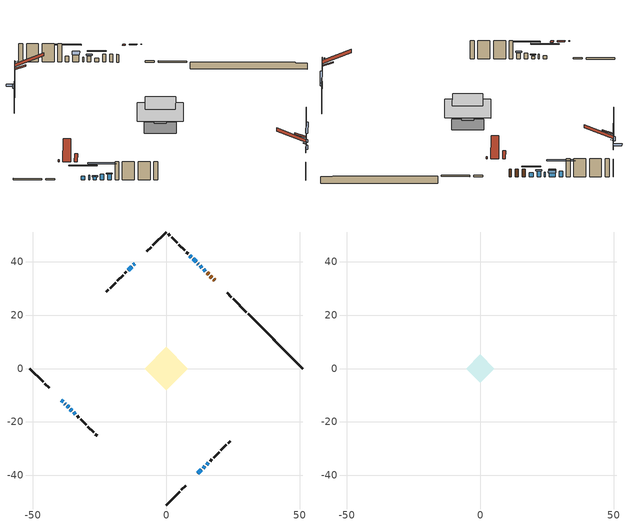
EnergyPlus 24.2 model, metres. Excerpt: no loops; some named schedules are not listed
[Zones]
conditioned space
 floor outside (Floor1 construction): -2.14,0 0,2.14 2.14,0 0,-2.14 z0.68
 floor adiabatic (AdiabaticFloorConstruction): -8.09,0 0,8.09 8.09,0 0,-8.09 z3.12
 floor foundation (Slab1 construction): -5.12,0.49 -0.49,5.12 5.12,-0.49 0.49,-5.12 z-1.15
 wall outside (RimJoist1 construction): 0,-51.2 4.98,-46.22 / -51.2,0 -46.22,-4.98 / 0,51.2 -4.98,46.22 / 30.07,21.13 25.09,26.11 z0.68:0.98
 wall outside (RimJoist4 construction): 5.64,-45.57 7.22,-43.98 / -45.57,-5.64 -43.98,-7.22 / -5.64,45.57 -7.22,43.98 / 24.43,26.77 22.85,28.35 z0.68:0.98
 wall outside (AdiabaticWallConstruction 1): 18.19,33.01 17.81,33.39 / 17.15,34.05 16.58,34.62 / 15.92,35.28 15.35,35.85 z0.68:2.71
 wall outside (AdiabaticWallConstruction): 11.88,-39.32 13.17,-38.03 z0.68:1.49; 14.69,36.51 13.97,37.23 z0.68:1.7; 13.32,37.88 12.67,38.53 / 13.83,-37.37 14.48,-36.72 / -36,-15.2 -35.35,-15.85 / 15.13,-36.07 15.78,-35.42 / 9.46,41.74 8.81,42.39 / -34.7,-16.5 -34.05,-17.15 z0.68:2.21; -39.32,-11.88 -38.67,-12.53 / -11.88,39.32 -12.31,38.89 z0.68:1.6; -38.02,-13.18 -37.85,-13.35 / 12.02,39.18 11.85,39.35 z0.68:1.9; -37.2,-14 -36.66,-14.54 z0.68:1.44; 11.2,40 10.12,41.08 z0.68:2.51; -12.97,38.23 -14.26,36.94 z0.68:2.2
 wall outside (Wall1 construction): 16.44,-34.76 17.07,-34.13 / -33.4,-17.81 -32.76,-18.44 / -14.92,36.28 -15.55,35.65 / 8.16,43.04 7.52,43.68 z0.68:5.56
 wall outside (Wall2 construction): 17.73,-33.47 19.82,-31.38 / -32.1,-19.1 -30.01,-21.19 / -16.21,34.99 -18.3,32.9 / 6.87,44.33 4.77,46.43 z0.68:5.56
 wall outside (Wall3 construction): 20.48,-30.72 22.57,-28.64 / -29.35,-21.85 -27.27,-23.93 / -18.96,32.24 -21.05,30.15 / 4.12,47.08 2.03,49.17 z0.68:5.56
 wall outside (Wall4 construction): 23.22,-27.98 23.94,-27.26 / -26.61,-24.59 -25.89,-25.31 / -21.7,29.5 -22.42,28.78 / 1.37,49.83 0.66,50.54 z0.68:5.56
 wall foundation (FoundationWall1 construction): 30.73,20.47,-1.15 30.73,20.47,0.68 49.15,2.05,0.68 49.15,2.05,0.49 51.2,0,0.49 51.2,0,-1.15
 window (WindowConstruction): 11.88,-39.32 13.17,-38.03 z0.68:1.49
 window (WindowConstruction 8): 14.69,36.51 13.98,37.22 z0.68:1.69
 window (WindowConstruction 9): 13.32,37.88 12.67,38.53 z0.68:2.2
 window (WindowConstruction 10): 13.83,-37.37 14.48,-36.72 z0.68:2.2
 window (WindowConstruction 11): -39.32,-11.88 -38.67,-12.53 z0.68:1.59
 window (WindowConstruction 13): -38.02,-13.18 -37.85,-13.35 z0.68:1.9
 window (WindowConstruction 14): 12.02,39.19 11.85,39.35 z0.68:1.9
 window (WindowConstruction 1): -37.2,-14 -36.66,-14.54 z0.68:1.44
 window (WindowConstruction 12): -11.88,39.32 -12.31,38.89 z0.68:1.59
 window (WindowConstruction 2): 11.2,40 10.12,41.08 z0.68:2.51
 window (WindowConstruction 3): -36,-15.2 -35.36,-15.84 z0.68:2.2
 window (WindowConstruction 4): 15.13,-36.07 15.78,-35.42 z0.68:2.2
 window (WindowConstruction 5): 9.46,41.74 8.82,42.39 z0.68:2.2
 window (WindowConstruction 6): -34.7,-16.5 -34.05,-17.15 z0.68:2.2
 window (WindowConstruction 7): -12.97,38.23 -14.26,36.94 z0.68:2.2
 door (Door): 18.19,33.01 17.81,33.39 z0.68:2.71
 door (Door 1): 17.15,34.05 16.58,34.62 z0.68:2.71
 door (Door 2): 15.92,35.28 15.35,35.85 z0.68:2.71
 ceiling adiabatic (AdiabaticFloorConstruction): 0,-8.09 8.09,0 0,8.09 -8.09,0 z3.12
 roof outside (Roof1 construction): 8,-43.2,5.56 7.53,-42.72,5.78 7.4,-42.85,5.78 7.88,-43.32,5.56; -43.2,-8,5.56 -42.72,-7.53,5.78 -42.85,-7.4,5.78 -43.32,-7.88,5.56; -8,43.2,5.56 -7.53,42.72,5.78 -7.4,42.85,5.78 -7.88,43.32,5.56; 22.06,29.14,5.56 21.59,28.66,5.78 21.72,28.54,5.78 22.19,29.01,5.56
 roof outside (Roof3 construction): 11.22,-39.98,5.56 9.24,-37.99,6.49 8.72,-38.51,6.49 10.7,-40.5,5.56; -39.98,-11.22,5.56 -37.99,-9.24,6.49 -38.51,-8.72,6.49 -40.5,-10.7,5.56; -11.22,39.98,5.56 -9.24,37.99,6.49 -8.72,38.51,6.49 -10.7,40.5,5.56; 18.85,32.36,5.56 16.86,30.37,6.49 17.38,29.85,6.49 19.37,31.83,5.56
attic - vented
 floor to conditioned space (Floor2 construction Reversed): -5.31,0 0,5.31 5.31,0 0,-5.31 z5.56
 roof outside (Roof2 construction): 10.04,-41.16,5.56 4.94,-36.05,8.56 3.56,-37.44,8.56 8.66,-42.54,5.56; -41.16,-10.04,5.56 -36.05,-4.94,8.56 -37.44,-3.56,8.56 -42.54,-8.66,5.56; -10.04,41.16,5.56 -4.94,36.05,8.56 -3.56,37.44,8.56 -8.66,42.54,5.56; 20.03,31.18,5.56 14.92,26.07,8.56 16.3,24.69,8.56 21.41,29.79,5.56
shading: 13.38,-37.82 11.67,-39.53 11.99,-39.86 13.71,-38.14 z1.79; 12.68,38.52 15.99,35.21 16.31,35.54 13.01,38.84 z3.52; 12.46,38.74 13.53,37.67 13.86,38 12.79,39.07 z2.5; 14.69,-36.51 13.62,-37.58 13.94,-37.91 15.01,-36.84 z2.5; -36.52,-14.68 -41.48,-9.72 -41.8,-10.05 -36.84,-15.01 z4.65; -36.45,-14.75 -37.41,-13.79 -37.73,-14.12 -36.77,-15.08 z1.74; -12.52,38.68 -11.67,39.53 -13.18,41.04 -14.03,40.18 z1.89; 10.01,41.19 11.3,39.9 12.81,41.4 11.52,42.69 z2.66; -33.2,-18 -38.16,-13.04 -38.49,-13.37 -33.52,-18.33 z5.26; 17.94,-33.26 12.98,-38.22 13.3,-38.55 18.26,-33.59 z5.26; 6.66,44.54 11.62,39.58 11.95,39.91 6.98,44.87 z5.26; -33.84,-17.36 -34.91,-16.29 -35.24,-16.62 -34.17,-17.69 z2.5; -14.47,36.73 -12.76,38.44 -13.08,38.77 -14.8,37.05 z2.5
[Building]
Building 1: Terrain=Suburbs
[Site:Location]
Halifax Intl AP_NS: Latitude {deg}=44.88; Longitude {deg}=-63.51; Time Zone {hr}=-4; Elevation {m}=145; Keep Site Location Information=Yes
[Site:GroundTemperature:Shallow]
3.15511, 1.33576, 1.19006, 2.05344, 5.51939, 8.9692, 11.96, 13.8546, 14.0156, 12.4746, 9.56009, 6.2161
[Site:WaterMainsTemperature]
Calculation Method=Schedule; Temperature Schedule=mains temperature schedule
[Material] Roughness=Rough; Thermal Absorptance=0.9
Name | Thickness {m} | Conductivity {W/m-K} | Density {kg/m3} | Specific Heat {J/kg-K} | Solar Absorptance | Visible Absorptance
asphalt or fiberglass shingles | 0.00635 | 0.162714 | 1121.4 | 1465.45 | 0.4 | 0.4
ceiling loosefill ins | 0.254 | 0.0480833 | 16.02 | 1046.75 | 0.7 | 0.7
ceiling stud and cavity | 0.1397 | 0.162243 | 65.682 | 1177.47 | 0.7 | 0.7
concrete 4.0 in. | 0.1016 | 1.803125 | 2242.8 | 837.4 | 0.7 | 0.7
concrete 8.0 in. | 0.2032 | 1.803125 | 2242.8 | 837.4 | 0.7 | 0.7
door material | 0.04445 | 0.053851 | 512.64 | 1214.23 | 0.7 | 0.7
door material 1 | 0.04445 | 0.20624 | 512.64 | 1214.23 | 0.7 | 0.7
floor covering | 0.0127 | 9.015625 | 54.468 | 1339.84 | 0.6 | 0.6
floor covering 1 | 0.0127 | 0.0433444 | 54.468 | 1339.84 | 0.6 | 0.6
floor rigid ins; wall rigid ins | 0.512978 | 0.029427 | 32.04 | 1214.23 | 0.7 | 0.7
floor stud and cavity | 0.0889 | 0.259576 | 50.32683 | 1063.81 | 0.7 | 0.7
floor stud and cavity 1 | 0.1397 | 1.75129 | 37.0049 | 1207.88 | 0.7 | 0.7
furniture material conditioned space 1 | 0.1524 | 0.115458 | 640.8 | 1214.23 | 0.6 | 0.6
gypsum board | 0.0127 | 0.160291 | 801 | 837.4 | 0.6 | 0.6
osb sheathing 0.5 in. | 0.0127 | 0.115458 | 512.64 | 1214.23 | 0.7 | 0.7
osb sheathing 0.75 in. | 0.01905 | 0.115458 | 512.64 | 1214.23 | 0.7 | 0.7
osb sheathing 2.0 in. | 0.0508 | 0.115458 | 512.64 | 1214.23 | 0.7 | 0.7
rim joist rigid ins | 0.051816 | 0.029427 | 32.04 | 1214.23 | 0.7 | 0.7
rim joist stud and cavity | 0.0508 | 0.235357 | 125.044 | 1163.47 | 0.6 | 0.6
rim joist stud and cavity 1 | 0.0508 | 0.148268 | 125.044 | 1163.47 | 0.6 | 0.6
roof stud and cavity | 0.2032 | 0.129404 | 78.34581 | 1123.46 | 0.7 | 0.7
roof stud and cavity 1 | 0.2032 | 0.123849 | 78.34581 | 1123.46 | 0.7 | 0.7
wall stud and cavity | 0.1397 | 0.0832512 | 139.0536 | 1170.24 | 0.7 | 0.7
wall stud and cavity 1 | 0.1397 | 0.0770275 | 139.0536 | 1170.24 | 0.7 | 0.7
wall stud and cavity 2 | 0.1397 | 0.0783975 | 139.0536 | 1170.24 | 0.7 | 0.7
wall stud and cavity 3 | 0.0889 | 0.380278 | 52.3479 | 1209.89 | 0.7 | 0.7
wall stud and cavity 4 | 0.0889 | 0.391764 | 83.0341 | 1211.67 | 0.7 | 0.7
wood siding | 0.0254 | 0.102417 | 544.68 | 1172.36 | 0.4 | 0.4
wood siding 1; wood siding 2; wood siding 3 | 0.0254 | 0.102417 | 544.68 | 1172.36 | 0.7 | 0.7
[WindowMaterial:SimpleGlazingSystem]
Name | U-Factor {W/m2-K} | Solar Heat Gain Coefficient
WindowMaterial | 5.69106 | 0.74
WindowMaterial 1 | 5.411134 | 0.69
WindowMaterial 2 | 5.90285 | 0.78
WindowMaterial 3 | 2.78222 | 0.56
WindowMaterial 4 | 5.21638 | 0.64
WindowMaterial 5 | 5.6303 | 0.73
WindowMaterial 6 | 5.55536 | 0.72
WindowMaterial 7 | 3.0383 | 0.46
WindowMaterial 8 | 2.73055 | 0.33
[Construction]
AdiabaticFloorConstruction: floor stud and cavity 1, floor rigid ins, osb sheathing 0.75 in., floor covering 1
AdiabaticWallConstruction: wood siding 2, wall rigid ins, wall stud and cavity 3, gypsum board
AdiabaticWallConstruction 1: wood siding 3, wall rigid ins, wall stud and cavity 3, gypsum board
Door; Door 1: door material
Door 2: door material 1
Floor1 construction: floor stud and cavity, floor covering
Floor2 construction Reversed: gypsum board, ceiling stud and cavity, ceiling loosefill ins
FoundationWall1 construction: concrete 8.0 in.
furniture construction conditioned space 1: furniture material conditioned space 1
PartitionWallConstruction: gypsum board, wall stud and cavity 4, gypsum board
RimJoist1 construction: wood siding 1, osb sheathing 2.0 in., rim joist stud and cavity
RimJoist4 construction: wood siding 1, rim joist rigid ins, osb sheathing 2.0 in., rim joist stud and cavity 1
Roof1 construction: asphalt or fiberglass shingles, osb sheathing 0.75 in., roof stud and cavity, gypsum board
Roof2 construction: asphalt or fiberglass shingles
Roof3 construction: asphalt or fiberglass shingles, osb sheathing 0.75 in., roof stud and cavity 1, gypsum board
Slab1 construction: concrete 4.0 in.
Wall1 construction: wood siding, osb sheathing 0.5 in., wall stud and cavity, gypsum board
Wall2 construction; Wall3 construction: wood siding, osb sheathing 0.5 in., wall stud and cavity 1, gypsum board
Wall4 construction: wood siding, osb sheathing 0.5 in., wall stud and cavity 2, gypsum board
WindowConstruction: WindowMaterial
WindowConstruction 1: WindowMaterial 1
WindowConstruction 10; WindowConstruction 5; WindowConstruction 6; WindowConstruction 7: WindowMaterial 4
WindowConstruction 11: WindowMaterial 6
WindowConstruction 12: WindowMaterial 7
WindowConstruction 13; WindowConstruction 14: WindowMaterial 8
WindowConstruction 2: WindowMaterial 2
WindowConstruction 3; WindowConstruction 4; WindowConstruction 9: WindowMaterial 3
WindowConstruction 8: WindowMaterial 5
[Zone] Multiplier=1; Part of Total Floor Area=Yes
Name | Volume {m3}
attic - vented | 27.1804
conditioned space | 445.2
[Space]
Name | Zone | Volume {m3}
attic - vented 1 | attic - vented | 27.1804
conditioned space 1 | conditioned space | 445.2
[ZoneInfiltration:EffectiveLeakageArea]
infil attic - vented 1: Zone or Space=attic - vented 1; Schedule=Always On Discrete; Effective Air Leakage Area {cm2}=2021.73; Stack Coefficient=0.000209134; Wind Coefficient=9.77086e-06
[ZoneMixing]
whole house fan mix: Zone or Space=attic - vented; Schedule=Always On Continuous; Design Flow Rate Calculation Method=Flow/Zone; Design Flow Rate {m3/s}=0; Source Zone or Space=conditioned space
[SurfaceProperty:ExposedFoundationPerimeter]
Slab1: Exposed Perimeter Calculation Method=TotalExposedPerimeter; Total Exposed Perimeter {m}=28.956
[InternalMass] Zone or ZoneList=conditioned space; Space or SpaceList=conditioned space 1
Name | Construction | Surface Area {m2}
furniture mass conditioned space 1 | furniture construction conditioned space 1 | 76.7602
partition wall mass | PartitionWallConstruction | 191.901
[Lights]
interior lighting: Zone or ZoneList or Space or SpaceList=conditioned space 1; Schedule=interior lighting schedule; Design Level Calculation Method=LightingLevel; Lighting Level {W}=343.2; Return Air Fraction=0; Fraction Radiant=0.6; Fraction Visible=0.2; Fraction Replaceable=1
[People]
occupants: Zone or ZoneList or Space or SpaceList=conditioned space 1; Number of People Schedule=occupants schedule; Number of People Calculation Method=People; Number of People=3; Fraction Radiant=0.314171; Sensible Heat Fraction=0.56303; Activity Level Schedule=occupants activity schedule; Carbon Dioxide Generation Rate {m3/s-W}=0; Enable ASHRAE 55 Comfort Warnings=No; Mean Radiant Temperature Calculation Type=EnclosureAveraged
[ElectricEquipment] Zone or ZoneList or Space or SpaceList=conditioned space 1; Design Level Calculation Method=EquipmentLevel
Name | Schedule | Design Level {W} | Fraction Latent | Fraction Radiant | Fraction Lost
clothes dryer | clothes dryer schedule | 140.772 | 0.015 | 0.081 | 0.85
clothes washer | clothes washer schedule | 32.1985 | 0.03 | 0.162 | 0.7
cooking range | cooking range schedule | 215.147 | 0.08 | 0.432 | 0.2
dishwasher | dishwasher schedule | 66.8632 | 0.3 | 0.18 | 0.4
fridge | fridge schedule | 72.9452 | 0 | 0.6 | 0
mech vent house fan | mech vent house fan schedule | 0 | 0 | 0 | 1
mech vent house fan cfis | mech vent house fan cfis schedule | 0 | 0 | 0 | 0
misc plug loads | misc plug loads schedule | 494.7 | 0.045 | 0.513 | 0.1
whole house fan | Always On Discrete | 0 | 0 | 0 | 1
[OtherEquipment] Zone or ZoneList or Space or SpaceList=conditioned space 1; Design Level Calculation Method=EquipmentLevel
Name | Fuel Type | Schedule | Design Level {W} | Fraction Latent | Fraction Radiant | Fraction Lost
clothes dryer 1 | Electricity | clothes dryer schedule | 0 | 0.015 | 0.081 | 0.85
cooking range 1 | Electricity | cooking range schedule | 0 | 0.08 | 0.432 | 0.2
general water use latent | None | general water use schedule | 62.594 | 1 | 0 | 0
general water use sensible | None | general water use schedule | -61.6891 | 0 | 0.6 | 0
mech vent house fan latent load | None | Always On Discrete | 0 | 1 | 0 | 0
mech vent house fan sensible load | None | Always On Discrete | 0 | 0 | 0 | 0
water heater energy adjustment1 | Electricity | Always On Discrete | 0.01 | 0 | 0 | 1
[ZoneInfiltration:DesignFlowRate] Zone or ZoneList or Space or SpaceList=conditioned space 1; Schedule=Always On Discrete; Design Flow Rate Calculation Method=Flow/Zone; Design Flow Rate {m3/s}=0
infil flow; natural vent flow; whole house fan flow
[Foundation:Kiva]
Foundation Kiva 1: Initial Indoor Air Temperature {C}=18; Wall Height Above Grade {m}=0.679978; Wall Depth Below Slab {m}=0.2032
[Foundation:Kiva:Settings]
Soil Conductivity {W/m-K}=0.849921; Soil Density {kg/m3}=1842.3; Soil Specific Heat {J/kg-K}=418.7; Ground Solar Absorptivity=0.9; Ground Thermal Absorptivity=0.9; Ground Surface Roughness {m}=0.03; Far-Field Width {m}=40; Deep-Ground Boundary Condition=ZeroFlux; Deep-Ground Depth {m}=40; Minimum Cell Dimension {m}=0.2; Maximum Cell Growth Coefficient=3; Simulation Timestep=Timestep
[Exterior:Lights]
exterior lighting: Schedule=exterior lighting schedule; Design Level {W}=75.6
[Schedule:Constant]
Name | Hourly Value
Always On Continuous; mech vent house fan schedule; mech vent house fan cfis schedule; Always On Discrete | 1
occupants activity schedule | 117.228
fridge schedule | 0
[Schedule:Week:Daily]
interior lighting schedule Week Rule - Jan1-Jan27: interior lighting schedule day, interior lighting schedule day, interior lighting schedule day, interior lighting schedule day, interior lighting schedule day, interior lighting schedule day, interior lighting schedule day, interior lighting schedule default day, interior lighting schedule default day, interior lighting schedule default day, interior lighting schedule default day, interior lighting schedule default day
interior lighting schedule Week Rule - Jan28-Feb3: interior lighting schedule day, interior lighting schedule day, interior lighting schedule day, interior lighting schedule day, interior lighting schedule day 1, interior lighting schedule day 1, interior lighting schedule day 1, interior lighting schedule default day, interior lighting schedule default day, interior lighting schedule default day, interior lighting schedule default day, interior lighting schedule default day
interior lighting schedule Week Rule - Feb4-Feb24: interior lighting schedule day 1, interior lighting schedule day 1, interior lighting schedule day 1, interior lighting schedule day 1, interior lighting schedule day 1, interior lighting schedule day 1, interior lighting schedule day 1, interior lighting schedule default day, interior lighting schedule default day, interior lighting schedule default day, interior lighting schedule default day, interior lighting schedule default day
interior lighting schedule Week Rule - Feb25-Mar3: interior lighting schedule day 1, interior lighting schedule day 1, interior lighting schedule day 1, interior lighting schedule day 1, interior lighting schedule day 2, interior lighting schedule day 2, interior lighting schedule day 2, interior lighting schedule default day, interior lighting schedule default day, interior lighting schedule default day, interior lighting schedule default day, interior lighting schedule default day
interior lighting schedule Week Rule - Mar4-Mar31: interior lighting schedule day 2, interior lighting schedule day 2, interior lighting schedule day 2, interior lighting schedule day 2, interior lighting schedule day 2, interior lighting schedule day 2, interior lighting schedule day 2, interior lighting schedule default day, interior lighting schedule default day, interior lighting schedule default day, interior lighting schedule default day, interior lighting schedule default day
interior lighting schedule Week Rule - Apr1-Apr28: interior lighting schedule day 3, interior lighting schedule day 3, interior lighting schedule day 3, interior lighting schedule day 3, interior lighting schedule day 3, interior lighting schedule day 3, interior lighting schedule day 3, interior lighting schedule default day, interior lighting schedule default day, interior lighting schedule default day, interior lighting schedule default day, interior lighting schedule default day
interior lighting schedule Week Rule - Apr29-May5: interior lighting schedule day 3, interior lighting schedule day 3, interior lighting schedule day 4, interior lighting schedule day 4, interior lighting schedule day 4, interior lighting schedule day 4, interior lighting schedule day 4, interior lighting schedule default day, interior lighting schedule default day, interior lighting schedule default day, interior lighting schedule default day, interior lighting schedule default day
interior lighting schedule Week Rule - May6-May26: interior lighting schedule day 4, interior lighting schedule day 4, interior lighting schedule day 4, interior lighting schedule day 4, interior lighting schedule day 4, interior lighting schedule day 4, interior lighting schedule day 4, interior lighting schedule default day, interior lighting schedule default day, interior lighting schedule default day, interior lighting schedule default day, interior lighting schedule default day
interior lighting schedule Week Rule - May27-Jun2: interior lighting schedule day 4, interior lighting schedule day 4, interior lighting schedule day 4, interior lighting schedule day 4, interior lighting schedule day 4, interior lighting schedule day 5, interior lighting schedule day 5, interior lighting schedule default day, interior lighting schedule default day, interior lighting schedule default day, interior lighting schedule default day, interior lighting schedule default day
interior lighting schedule Week Rule - Jun3-Jun30: interior lighting schedule day 5, interior lighting schedule day 5, interior lighting schedule day 5, interior lighting schedule day 5, interior lighting schedule day 5, interior lighting schedule day 5, interior lighting schedule day 5, interior lighting schedule default day, interior lighting schedule default day, interior lighting schedule default day, interior lighting schedule default day, interior lighting schedule default day
interior lighting schedule Week Rule - Jul1-Jul28: interior lighting schedule day 6, interior lighting schedule day 6, interior lighting schedule day 6, interior lighting schedule day 6, interior lighting schedule day 6, interior lighting schedule day 6, interior lighting schedule day 6, interior lighting schedule default day, interior lighting schedule default day, interior lighting schedule default day, interior lighting schedule default day, interior lighting schedule default day
interior lighting schedule Week Rule - Jul29-Aug4: interior lighting schedule day 6, interior lighting schedule day 6, interior lighting schedule day 6, interior lighting schedule day 7, interior lighting schedule day 7, interior lighting schedule day 7, interior lighting schedule day 7, interior lighting schedule default day, interior lighting schedule default day, interior lighting schedule default day, interior lighting schedule default day, interior lighting schedule default day
interior lighting schedule Week Rule - Aug5-Aug25: interior lighting schedule day 7, interior lighting schedule day 7, interior lighting schedule day 7, interior lighting schedule day 7, interior lighting schedule day 7, interior lighting schedule day 7, interior lighting schedule day 7, interior lighting schedule default day, interior lighting schedule default day, interior lighting schedule default day, interior lighting schedule default day, interior lighting schedule default day
interior lighting schedule Week Rule - Aug26-Sep1: interior lighting schedule day 7, interior lighting schedule day 7, interior lighting schedule day 7, interior lighting schedule day 7, interior lighting schedule day 7, interior lighting schedule day 7, interior lighting schedule day 8, interior lighting schedule default day, interior lighting schedule default day, interior lighting schedule default day, interior lighting schedule default day, interior lighting schedule default day
interior lighting schedule Week Rule - Sep2-Sep29: interior lighting schedule day 8, interior lighting schedule day 8, interior lighting schedule day 8, interior lighting schedule day 8, interior lighting schedule day 8, interior lighting schedule day 8, interior lighting schedule day 8, interior lighting schedule default day, interior lighting schedule default day, interior lighting schedule default day, interior lighting schedule default day, interior lighting schedule default day
interior lighting schedule Week Rule - Sep30-Oct6: interior lighting schedule day 8, interior lighting schedule day 9, interior lighting schedule day 9, interior lighting schedule day 9, interior lighting schedule day 9, interior lighting schedule day 9, interior lighting schedule day 9, interior lighting schedule default day, interior lighting schedule default day, interior lighting schedule default day, interior lighting schedule default day, interior lighting schedule default day
interior lighting schedule Week Rule - Oct7-Oct27: interior lighting schedule day 9, interior lighting schedule day 9, interior lighting schedule day 9, interior lighting schedule day 9, interior lighting schedule day 9, interior lighting schedule day 9, interior lighting schedule day 9, interior lighting schedule default day, interior lighting schedule default day, interior lighting schedule default day, interior lighting schedule default day, interior lighting schedule default day
interior lighting schedule Week Rule - Oct28-Nov3: interior lighting schedule day 9, interior lighting schedule day 9, interior lighting schedule day 9, interior lighting schedule day 9, interior lighting schedule day 10, interior lighting schedule day 10, interior lighting schedule day 10, interior lighting schedule default day, interior lighting schedule default day, interior lighting schedule default day, interior lighting schedule default day, interior lighting schedule default day
interior lighting schedule Week Rule - Nov4-Nov24: interior lighting schedule day 10, interior lighting schedule day 10, interior lighting schedule day 10, interior lighting schedule day 10, interior lighting schedule day 10, interior lighting schedule day 10, interior lighting schedule day 10, interior lighting schedule default day, interior lighting schedule default day, interior lighting schedule default day, interior lighting schedule default day, interior lighting schedule default day
interior lighting schedule Week Rule - Nov25-Dec1: interior lighting schedule day 10, interior lighting schedule day 10, interior lighting schedule day 10, interior lighting schedule day 10, interior lighting schedule day 10, interior lighting schedule day 10, interior lighting schedule day 11, interior lighting schedule default day, interior lighting schedule default day, interior lighting schedule default day, interior lighting schedule default day, interior lighting schedule default day
interior lighting schedule Week Rule - Dec2-Dec31: interior lighting schedule day 11, interior lighting schedule day 11, interior lighting schedule day 11, interior lighting schedule day 11, interior lighting schedule day 11, interior lighting schedule day 11, interior lighting schedule day 11, interior lighting schedule default day, interior lighting schedule default day, interior lighting schedule default day, interior lighting schedule default day, interior lighting schedule default day
occupants schedule Week Rule - Jan1-Dec31: occupants schedule day, occupants schedule day, occupants schedule day, occupants schedule day, occupants schedule day, occupants schedule day, occupants schedule day, occupants schedule default day, occupants schedule default day, occupants schedule default day, occupants schedule default day, occupants schedule default day
clothes dryer schedule Week Rule - Jan1-Dec31: clothes dryer schedule day, clothes dryer schedule day, clothes dryer schedule day, clothes dryer schedule day, clothes dryer schedule day, clothes dryer schedule day, clothes dryer schedule day, clothes dryer schedule default day, clothes dryer schedule default day, clothes dryer schedule default day, clothes dryer schedule default day, clothes dryer schedule default day
clothes washer schedule Week Rule - Jan1-Dec31: clothes washer schedule day, clothes washer schedule day, clothes washer schedule day, clothes washer schedule day, clothes washer schedule day, clothes washer schedule day, clothes washer schedule day, clothes washer schedule default day, clothes washer schedule default day, clothes washer schedule default day, clothes washer schedule default day, clothes washer schedule default day
cooking range schedule Week Rule - Jan1-Dec31: cooking range schedule day, cooking range schedule day, cooking range schedule day, cooking range schedule day, cooking range schedule day, cooking range schedule day, cooking range schedule day, cooking range schedule default day, cooking range schedule default day, cooking range schedule default day, cooking range schedule default day, cooking range schedule default day
dishwasher schedule Week Rule - Jan1-Dec31: dishwasher schedule day, dishwasher schedule day, dishwasher schedule day, dishwasher schedule day, dishwasher schedule day, dishwasher schedule day, dishwasher schedule day, dishwasher schedule default day, dishwasher schedule default day, dishwasher schedule default day, dishwasher schedule default day, dishwasher schedule default day
misc plug loads schedule Week Rule - Jan1-Dec31: misc plug loads schedule day, misc plug loads schedule day, misc plug loads schedule day, misc plug loads schedule day, misc plug loads schedule day, misc plug loads schedule day, misc plug loads schedule day, misc plug loads schedule default day, misc plug loads schedule default day, misc plug loads schedule default day, misc plug loads schedule default day, misc plug loads schedule default day
general water use schedule Week Rule - Jan1-Dec31: general water use schedule day, general water use schedule day, general water use schedule day, general water use schedule day, general water use schedule day, general water use schedule day, general water use schedule day, general water use schedule default day, general water use schedule default day, general water use schedule default day, general water use schedule default day, general water use schedule default day
exterior lighting schedule Week Rule - Jan1-Jan27: exterior lighting schedule day, exterior lighting schedule day, exterior lighting schedule day, exterior lighting schedule day, exterior lighting schedule day, exterior lighting schedule day, exterior lighting schedule day, exterior lighting schedule default day, exterior lighting schedule default day, exterior lighting schedule default day, exterior lighting schedule default day, exterior lighting schedule default day
exterior lighting schedule Week Rule - Jan28-Feb3: exterior lighting schedule day, exterior lighting schedule day, exterior lighting schedule day, exterior lighting schedule day, exterior lighting schedule day 1, exterior lighting schedule day 1, exterior lighting schedule day 1, exterior lighting schedule default day, exterior lighting schedule default day, exterior lighting schedule default day, exterior lighting schedule default day, exterior lighting schedule default day
exterior lighting schedule Week Rule - Feb4-Feb24: exterior lighting schedule day 1, exterior lighting schedule day 1, exterior lighting schedule day 1, exterior lighting schedule day 1, exterior lighting schedule day 1, exterior lighting schedule day 1, exterior lighting schedule day 1, exterior lighting schedule default day, exterior lighting schedule default day, exterior lighting schedule default day, exterior lighting schedule default day, exterior lighting schedule default day
exterior lighting schedule Week Rule - Feb25-Mar3: exterior lighting schedule day 1, exterior lighting schedule day 1, exterior lighting schedule day 1, exterior lighting schedule day 1, exterior lighting schedule day 2, exterior lighting schedule day 2, exterior lighting schedule day 2, exterior lighting schedule default day, exterior lighting schedule default day, exterior lighting schedule default day, exterior lighting schedule default day, exterior lighting schedule default day
exterior lighting schedule Week Rule - Mar4-Mar31: exterior lighting schedule day 2, exterior lighting schedule day 2, exterior lighting schedule day 2, exterior lighting schedule day 2, exterior lighting schedule day 2, exterior lighting schedule day 2, exterior lighting schedule day 2, exterior lighting schedule default day, exterior lighting schedule default day, exterior lighting schedule default day, exterior lighting schedule default day, exterior lighting schedule default day
exterior lighting schedule Week Rule - Apr1-Apr28: exterior lighting schedule day 3, exterior lighting schedule day 3, exterior lighting schedule day 3, exterior lighting schedule day 3, exterior lighting schedule day 3, exterior lighting schedule day 3, exterior lighting schedule day 3, exterior lighting schedule default day, exterior lighting schedule default day, exterior lighting schedule default day, exterior lighting schedule default day, exterior lighting schedule default day
exterior lighting schedule Week Rule - Apr29-May5: exterior lighting schedule day 3, exterior lighting schedule day 3, exterior lighting schedule day 4, exterior lighting schedule day 4, exterior lighting schedule day 4, exterior lighting schedule day 4, exterior lighting schedule day 4, exterior lighting schedule default day, exterior lighting schedule default day, exterior lighting schedule default day, exterior lighting schedule default day, exterior lighting schedule default day
exterior lighting schedule Week Rule - May6-May26: exterior lighting schedule day 4, exterior lighting schedule day 4, exterior lighting schedule day 4, exterior lighting schedule day 4, exterior lighting schedule day 4, exterior lighting schedule day 4, exterior lighting schedule day 4, exterior lighting schedule default day, exterior lighting schedule default day, exterior lighting schedule default day, exterior lighting schedule default day, exterior lighting schedule default day
exterior lighting schedule Week Rule - May27-Jun2: exterior lighting schedule day 4, exterior lighting schedule day 4, exterior lighting schedule day 4, exterior lighting schedule day 4, exterior lighting schedule day 4, exterior lighting schedule day 5, exterior lighting schedule day 5, exterior lighting schedule default day, exterior lighting schedule default day, exterior lighting schedule default day, exterior lighting schedule default day, exterior lighting schedule default day
exterior lighting schedule Week Rule - Jun3-Jun30: exterior lighting schedule day 5, exterior lighting schedule day 5, exterior lighting schedule day 5, exterior lighting schedule day 5, exterior lighting schedule day 5, exterior lighting schedule day 5, exterior lighting schedule day 5, exterior lighting schedule default day, exterior lighting schedule default day, exterior lighting schedule default day, exterior lighting schedule default day, exterior lighting schedule default day
exterior lighting schedule Week Rule - Jul1-Jul28: exterior lighting schedule day 6, exterior lighting schedule day 6, exterior lighting schedule day 6, exterior lighting schedule day 6, exterior lighting schedule day 6, exterior lighting schedule day 6, exterior lighting schedule day 6, exterior lighting schedule default day, exterior lighting schedule default day, exterior lighting schedule default day, exterior lighting schedule default day, exterior lighting schedule default day
exterior lighting schedule Week Rule - Jul29-Aug4: exterior lighting schedule day 6, exterior lighting schedule day 6, exterior lighting schedule day 6, exterior lighting schedule day 7, exterior lighting schedule day 7, exterior lighting schedule day 7, exterior lighting schedule day 7, exterior lighting schedule default day, exterior lighting schedule default day, exterior lighting schedule default day, exterior lighting schedule default day, exterior lighting schedule default day
exterior lighting schedule Week Rule - Aug5-Aug25: exterior lighting schedule day 7, exterior lighting schedule day 7, exterior lighting schedule day 7, exterior lighting schedule day 7, exterior lighting schedule day 7, exterior lighting schedule day 7, exterior lighting schedule day 7, exterior lighting schedule default day, exterior lighting schedule default day, exterior lighting schedule default day, exterior lighting schedule default day, exterior lighting schedule default day
exterior lighting schedule Week Rule - Aug26-Sep1: exterior lighting schedule day 7, exterior lighting schedule day 7, exterior lighting schedule day 7, exterior lighting schedule day 7, exterior lighting schedule day 7, exterior lighting schedule day 7, exterior lighting schedule day 8, exterior lighting schedule default day, exterior lighting schedule default day, exterior lighting schedule default day, exterior lighting schedule default day, exterior lighting schedule default day
exterior lighting schedule Week Rule - Sep2-Sep29: exterior lighting schedule day 8, exterior lighting schedule day 8, exterior lighting schedule day 8, exterior lighting schedule day 8, exterior lighting schedule day 8, exterior lighting schedule day 8, exterior lighting schedule day 8, exterior lighting schedule default day, exterior lighting schedule default day, exterior lighting schedule default day, exterior lighting schedule default day, exterior lighting schedule default day
exterior lighting schedule Week Rule - Sep30-Oct6: exterior lighting schedule day 8, exterior lighting schedule day 9, exterior lighting schedule day 9, exterior lighting schedule day 9, exterior lighting schedule day 9, exterior lighting schedule day 9, exterior lighting schedule day 9, exterior lighting schedule default day, exterior lighting schedule default day, exterior lighting schedule default day, exterior lighting schedule default day, exterior lighting schedule default day
[Schedule:Year]
interior lighting schedule: interior lighting schedule Week Rule - Jan1-Jan27, 1, 1, 1, 27, interior lighting schedule Week Rule - Jan28-Feb3, 1, 28, 2, 3, interior lighting schedule Week Rule - Feb4-Feb24, 2, 4, 2, 24, interior lighting schedule Week Rule - Feb25-Mar3, 2, 25, 3, 3, interior lighting schedule Week Rule - Mar4-Mar31, 3, 4, 3, 31, interior lighting schedule Week Rule - Apr1-Apr28, 4, 1, 4, 28, interior lighting schedule Week Rule - Apr29-May5, 4, 29, 5, 5, interior lighting schedule Week Rule - May6-May26, 5, 6, 5, 26, interior lighting schedule Week Rule - May27-Jun2, 5, 27, 6, 2, interior lighting schedule Week Rule - Jun3-Jun30, 6, 3, 6, 30, interior lighting schedule Week Rule - Jul1-Jul28, 7, 1, 7, 28, interior lighting schedule Week Rule - Jul29-Aug4, 7, 29, 8, 4, interior lighting schedule Week Rule - Aug5-Aug25, 8, 5, 8, 25, interior lighting schedule Week Rule - Aug26-Sep1, 8, 26, 9, 1, interior lighting schedule Week Rule - Sep2-Sep29, 9, 2, 9, 29, interior lighting schedule Week Rule - Sep30-Oct6, 9, 30, 10, 6, interior lighting schedule Week Rule - Oct7-Oct27, 10, 7, 10, 27, interior lighting schedule Week Rule - Oct28-Nov3, 10, 28, 11, 3, interior lighting schedule Week Rule - Nov4-Nov24, 11, 4, 11, 24, interior lighting schedule Week Rule - Nov25-Dec1, 11, 25, 12, 1, interior lighting schedule Week Rule - Dec2-Dec31, 12, 2, 12, 31
occupants schedule: occupants schedule Week Rule - Jan1-Dec31, 1, 1, 12, 31
clothes dryer schedule: clothes dryer schedule Week Rule - Jan1-Dec31, 1, 1, 12, 31
clothes washer schedule: clothes washer schedule Week Rule - Jan1-Dec31, 1, 1, 12, 31
cooking range schedule: cooking range schedule Week Rule - Jan1-Dec31, 1, 1, 12, 31
dishwasher schedule: dishwasher schedule Week Rule - Jan1-Dec31, 1, 1, 12, 31
misc plug loads schedule: misc plug loads schedule Week Rule - Jan1-Dec31, 1, 1, 12, 31
general water use schedule: general water use schedule Week Rule - Jan1-Dec31, 1, 1, 12, 31
exterior lighting schedule: exterior lighting schedule Week Rule - Jan1-Jan27, 1, 1, 1, 27, exterior lighting schedule Week Rule - Jan28-Feb3, 1, 28, 2, 3, exterior lighting schedule Week Rule - Feb4-Feb24, 2, 4, 2, 24, exterior lighting schedule Week Rule - Feb25-Mar3, 2, 25, 3, 3, exterior lighting schedule Week Rule - Mar4-Mar31, 3, 4, 3, 31, exterior lighting schedule Week Rule - Apr1-Apr28, 4, 1, 4, 28, exterior lighting schedule Week Rule - Apr29-May5, 4, 29, 5, 5, exterior lighting schedule Week Rule - May6-May26, 5, 6, 5, 26, exterior lighting schedule Week Rule - May27-Jun2, 5, 27, 6, 2, exterior lighting schedule Week Rule - Jun3-Jun30, 6, 3, 6, 30, exterior lighting schedule Week Rule - Jul1-Jul28, 7, 1, 7, 28, exterior lighting schedule Week Rule - Jul29-Aug4, 7, 29, 8, 4, exterior lighting schedule Week Rule - Aug5-Aug25, 8, 5, 8, 25, exterior lighting schedule Week Rule - Aug26-Sep1, 8, 26, 9, 1, exterior lighting schedule Week Rule - Sep2-Sep29, 9, 2, 9, 29, exterior lighting schedule Week Rule - Sep30-Oct6, 9, 30, 10, 6, exterior lighting schedule Week Rule - Oct7-Oct27, 10, 7, 10, 27, exterior lighting schedule Week Rule - Oct28-Nov3, 10, 28, 11, 3, exterior lighting schedule Week Rule - Nov4-Nov24, 11, 4, 11, 24, exterior lighting schedule Week Rule - Nov25-Dec1, 11, 25, 12, 1, exterior lighting schedule Week Rule - Dec2-Dec31, 12, 2, 12, 31
[Schedule:Compact]
mains temperature schedule: Through: 01/01, For: AllDays, Until: 24:00, 7.41, Through: 01/02, For: AllDays, Until: 24:00, 7.34833, Through: 01/03, For: AllDays, Until: 24:00, 7.28778, Through: 01/04, For: AllDays, Until: 24:00, 7.22889, Through: 01/05, For: AllDays, Until: 24:00, 7.17056, Through: 01/06, For: AllDays, Until: 24:00, 7.11333, Through: 01/07, For: AllDays, Until: 24:00, 7.05722, Through: 01/08, For: AllDays, Until: 24:00, 7.00167, Through: 01/09, For: AllDays, Until: 24:00, 6.94778, Through: 01/10, For: AllDays, Until: 24:00, 6.895, Through: 01/11, For: AllDays, Until: 24:00, 6.84333, Through: 01/12, For: AllDays, Until: 24:00, 6.79278, Through: 01/13, For: AllDays, Until: 24:00, 6.74389, Through: 01/14, For: AllDays, Until: 24:00, 6.69556, Through: 01/15, For: AllDays, Until: 24:00, 6.64889, Through: 01/16, For: AllDays, Until: 24:00, 6.60278, Through: 01/17, For: AllDays, Until: 24:00, 6.55833, Through: 01/18, For: AllDays, Until: 24:00, 6.515, Through: 01/19, For: AllDays, Until: 24:00, 6.47333, Through: 01/20, For: AllDays, Until: 24:00, 6.43278, Through: 01/21, For: AllDays, Until: 24:00, 6.39333, Through: 01/22, For: AllDays, Until: 24:00, 6.355, Through: 01/23, For: AllDays, Until: 24:00, 6.31833, Through: 01/24, For: AllDays, Until: 24:00, 6.28278, Through: 01/25, For: AllDays, Until: 24:00, 6.24889, Through: 01/26, For: AllDays, Until: 24:00, 6.21611, Through: 01/27, For: AllDays, Until: 24:00, 6.18444, Through: 01/28, For: AllDays, Until: 24:00, 6.15444, Through: 01/29, For: AllDays, Until: 24:00, 6.12556, Through: 01/30, For: AllDays, Until: 24:00, 6.09833, Through: 01/31, For: AllDays, Until: 24:00, 6.07222, Through: 02/01, For: AllDays, Until: 24:00, 6.04778, Through: 02/02, For: AllDays, Until: 24:00, 6.02444, Through: 02/03, For: AllDays, Until: 24:00, 6.00278, Through: 02/04, For: AllDays, Until: 24:00, 5.98222, Through: 02/05, For: AllDays, Until: 24:00, 5.96333, Through: 02/06, For: AllDays, Until: 24:00, 5.94556, Through: 02/07, For: AllDays, Until: 24:00, 5.92944, Through: 02/08, For: AllDays, Until: 24:00, 5.915, Through: 02/09, For: AllDays, Until: 24:00, 5.90167, Through: 02/10, For: AllDays, Until: 24:00, 5.89, Through: 02/11, For: AllDays, Until: 24:00, 5.87944, Through: 02/12, For: AllDays, Until: 24:00, 5.87056, Through: 02/13, For: AllDays, Until: 24:00, 5.86333, Through: 02/14, For: AllDays, Until: 24:00, 5.85722, Through: 02/15, For: AllDays, Until: 24:00, 5.85278, Through: 02/16, For: AllDays, Until: 24:00, 5.84944, Through: 02/17, For: AllDays, Until: 24:00, 5.84833, Through: 02/18, For: AllDays, Until: 24:00, 5.84778, Through: 02/19, For: AllDays, Until: 24:00, 5.84944, Through: 02/20, For: AllDays, Until: 24:00, 5.85167, Through: 02/21, For: AllDays, Until: 24:00, 5.85611, Through: 02/22, For: AllDays, Until: 24:00, 5.86167, Through: 02/23, For: AllDays, Until: 24:00, 5.86889, Through: 02/24, For: AllDays, Until: 24:00, 5.87722, Through: 02/25, For: AllDays, Until: 24:00, 5.88722, Through: 02/26, For: AllDays, Until: 24:00, 5.89889, Through: 02/27, For: AllDays, Until: 24:00, 5.91167, Through: 02/28, For: AllDays, Until: 24:00, 5.92611, Through: 03/01, For: AllDays, Until: 24:00, 5.94222, Through: 03/02, For: AllDays, Until: 24:00, 5.95944, Through: 03/03, For: AllDays, Until: 24:00, 5.97778, Through: 03/04, For: AllDays, Until: 24:00, 5.99778, Through: 03/05, For: AllDays, Until: 24:00, 6.01944, Through: 03/06, For: AllDays, Until: 24:00, 6.04222, Through: 03/07, For: AllDays, Until: 24:00, 6.06667, Through: 03/08, For: AllDays, Until: 24:00, 6.09222, Through: 03/09, For: AllDays, Until: 24:00, 6.11944, Through: 03/10, For: AllDays, Until: 24:00, 6.14778, Through: 03/11, For: AllDays, Until: 24:00, 6.17722, Through: 03/12, For: AllDays, Until: 24:00, 6.20833, Through: 03/13, For: AllDays, Until: 24:00, 6.24111, Through: 03/14, For: AllDays, Until: 24:00, 6.275, Through: 03/15, For: AllDays, Until: 24:00, 6.31, Through: 03/16, For: AllDays, Until: 24:00, 6.34667, Through: 03/17, For: AllDays, Until: 24:00, 6.38444, Through: 03/18, For: AllDays, Until: 24:00, 6.42333, Through: 03/19, For: AllDays, Until: 24:00, 6.46389, Through: 03/20, For: AllDays, Until: 24:00, 6.50556, Through: 03/21, For: AllDays, Until: 24:00, 6.54833, Through: 03/22, For: AllDays, Until: 24:00, 6.59278, Through: 03/23, For: AllDays, Until: 24:00, 6.63833, Through: 03/24, For: AllDays, Until: 24:00, 6.685, Through: 03/25, For: AllDays, Until: 24:00, 6.73278, Through: 03/26, For: AllDays, Until: 24:00, 6.78167, Through: 03/27, For: AllDays, Until: 24:00, 6.83167, Through: 03/28, For: AllDays, Until: 24:00, 6.88333, Through: 03/29, For: AllDays, Until: 24:00, 6.93611, Through: 03/30, For: AllDays, Until: 24:00, 6.98944, Through: 03/31, For: AllDays, Until: 24:00, 7.04444, Through: 04/01, For: AllDays, Until: 24:00, 7.1, Through: 04/02, For: AllDays, Until: 24:00, 7.15722, Through: 04/03, For: AllDays, Until: 24:00, 7.21556, Through: 04/04, For: AllDays, Until: 24:00, 7.27444, Through: 04/05, For: AllDays, Until: 24:00, 7.33444, Through: 04/06, For: AllDays, Until: 24:00, 7.39556, Through: 04/07, For: AllDays, Until: 24:00, 7.45778, Through: 04/08, For: AllDays, Until: 24:00, 7.52111, Through: 04/09, For: AllDays, Until: 24:00, 7.585, Through: 04/10, For: AllDays, Until: 24:00, 7.65, Through: 04/11, For: AllDays, Until: 24:00, 7.71611, Through: 04/12, For: AllDays, Until: 24:00, 7.78333, Through: 04/13, For: AllDays, Until: 24:00, 7.85111, Through: 04/14, For: AllDays, Until: 24:00, 7.91944, Through: 04/15, For: AllDays, Until: 24:00, 7.98889, Through: 04/16, For: AllDays, Until: 24:00, 8.05944, Through: 04/17, For: AllDays, Until: 24:00, 8.13056, Through: 04/18, For: AllDays, Until: 24:00, 8.20222, Through: 04/19, For: AllDays, Until: 24:00, 8.275, Through: 04/20, For: AllDays, Until: 24:00, 8.34833, Through: 04/21, For: AllDays, Until: 24:00, 8.42222, Through: 04/22, For: AllDays, Until: 24:00, 8.49722, Through: 04/23, For: AllDays, Until: 24:00, 8.57278, Through: 04/24, For: AllDays, Until: 24:00, 8.64889, Through: 04/25, For: AllDays, Until: 24:00, 8.72556, Through: 04/26, For: AllDays, Until: 24:00, 8.80278, Through: 04/27, For: AllDays, Until: 24:00, 8.88111, Through: 04/28, For: AllDays, Until: 24:00, 8.95944, Through: 04/29, For: AllDays, Until: 24:00, 9.03833, Through: 04/30, For: AllDays, Until: 24:00, 9.11778, Through: 05/01, For: AllDays, Until: 24:00, 9.19778, Through: 05/02, For: AllDays, Until: 24:00, 9.27833, Through: 05/03, For: AllDays, Until: 24:00, 9.35944, Through: 05/04, For: AllDays, Until: 24:00, 9.44056, Through: 05/05, For: AllDays, Until: 24:00, 9.52278, Through: 05/06, For: AllDays, Until: 24:00, 9.60444, Through: 05/07, For: AllDays, Until: 24:00, 9.68722, Through: 05/08, For: AllDays, Until: 24:00, 9.77, Through: 05/09, For: AllDays, Until: 24:00, 9.85278, Through: 05/10, For: AllDays, Until: 24:00, 9.93611, Through: 05/11, For: AllDays, Until: 24:00, 10.02, Through: 05/12, For: AllDays, Until: 24:00, 10.1039, Through: 05/13, For: AllDays, Until: 24:00, 10.1878, Through: 05/14, For: AllDays, Until: 24:00, 10.2722, Through: 05/15, For: AllDays, Until: 24:00, 10.3561, Through: 05/16, For: AllDays, Until: 24:00, 10.4406, Through: 05/17, For: AllDays, Until: 24:00, 10.5256, Through: 05/18, For: AllDays, Until: 24:00, 10.61, Through: 05/19, For: AllDays, Until: 24:00, 10.6944, Through: 05/20, For: AllDays, Until: 24:00, 10.7794, Through: 05/21, For: AllDays, Until: 24:00, 10.8639, Through: 05/22, For: AllDays, Until: 24:00, 10.9489, Through: 05/23, For: AllDays, Until: 24:00, 11.0333, Through: 05/24, For: AllDays, Until: 24:00, 11.1178, Through: 05/25, For: AllDays, Until: 24:00, 11.2022, Through: 05/26, For: AllDays, Until: 24:00, 11.2867, Through: 05/27, For: AllDays, Until: 24:00, 11.3711, Through: 05/28, For: AllDays, Until: 24:00, 11.455, Through: 05/29, For: AllDays, Until: 24:00, 11.5389, Through: 05/30, For: AllDays, Until: 24:00, 11.6222, Through: 05/31, For: AllDays, Until: 24:00, 11.7056, Through: 06/01, For: AllDays, Until: 24:00, 11.7883, Through: 06/02, For: AllDays, Until: 24:00, 11.8711, Through: 06/03, For: AllDays, Until: 24:00, 11.9539, Through: 06/04, For: AllDays, Until: 24:00, 12.0356, Through: 06/05, For: AllDays, Until: 24:00, 12.1172, Through: 06/06, For: AllDays, Until: 24:00, 12.1989, Through: 06/07, For: AllDays, Until: 24:00, 12.2794, Through: 06/08, For: AllDays, Until: 24:00, 12.36, Through: 06/09, For: AllDays, Until: 24:00, 12.44, Through: 06/10, For: AllDays, Until: 24:00, 12.5194, Through: 06/11, For: AllDays, Until: 24:00, 12.5983, Through: 06/12, For: AllDays, Until: 24:00, 12.6767, Through: 06/13, For: AllDays, Until: 24:00, 12.7544, Through: 06/14, For: AllDays, Until: 24:00, 12.8317, Through: 06/15, For: AllDays, Until: 24:00, 12.9083, Through: 06/16, For: AllDays, Until: 24:00, 12.9844, Through: 06/17, For: AllDays, Until: 24:00, 13.0594, Through: 06/18, For: AllDays, Until: 24:00, 13.1344, Through: 06/19, For: AllDays, Until: 24:00, 13.2083, Through: 06/20, For: AllDays, Until: 24:00, 13.2811, Through: 06/21, For: AllDays, Until: 24:00, 13.3539, Through: 06/22, For: AllDays, Until: 24:00, 13.4256, Through: 06/23, For: AllDays, Until: 24:00, 13.4967, Through: 06/24, For: AllDays, Until: 24:00, 13.5667, Through: 06/25, For: AllDays, Until: 24:00, 13.6361, Through: 06/26, For: AllDays, Until: 24:00, 13.7044, Through: 06/27, For: AllDays, Until: 24:00, 13.7717, Through: 06/28, For: AllDays, Until: 24:00, 13.8389, Through: 06/29, For: AllDays, Until: 24:00, 13.9044, Through: 06/30, For: AllDays, Until: 24:00, 13.9694, Through: 07/01, For: AllDays, Until: 24:00, 14.0333, Through: 07/02, For: AllDays, Until: 24:00, 14.0961, Through: 07/03, For: AllDays, Until: 24:00, 14.1583, Through: 07/04, For: AllDays, Until: 24:00, 14.2189, Through: 07/05, For: AllDays, Until: 24:00, 14.2789, Through: 07/06, For: AllDays, Until: 24:00, 14.3378, Through: 07/07, For: AllDays, Until: 24:00, 14.3956, Through: 07/08, For: AllDays, Until: 24:00, 14.4522, Through: 07/09, For: AllDays, Until: 24:00, 14.5083, Through: 07/10, For: AllDays, Until: 24:00, 14.5628, Through: 07/11, For: AllDays, Until: 24:00, 14.6161, Through: 07/12, For: AllDays, Until: 24:00, 14.6683, Through: 07/13, For: AllDays, Until: 24:00, 14.7194, Through: 07/14, For: AllDays, Until: 24:00, 14.7694, Through: 07/15, For: AllDays, Until: 24:00, 14.8183, Through: 07/16, For: AllDays, Until: 24:00, 14.8661, Through: 07/17, For: AllDays, Until: 24:00, 14.9122, Through: 07/18, For: AllDays, Until: 24:00, 14.9572, Through: 07/19, For: AllDays, Until: 24:00, 15.0011, Through: 07/20, For: AllDays, Until: 24:00, 15.0439, Through: 07/21, For: AllDays, Until: 24:00, 15.0856, Through: 07/22, For: AllDays, Until: 24:00, 15.1256, Through: 07/23, For: AllDays, Until: 24:00, 15.1644, Through: 07/24, For: AllDays, Until: 24:00, 15.2017, Through: 07/25, For: AllDays, Until: 24:00, 15.2383, Through: 07/26, For: AllDays, Until: 24:00, 15.2728, Through: 07/27, For: AllDays, Until: 24:00, 15.3067, Through: 07/28, For: AllDays, Until: 24:00, 15.3389, Through: 07/29, For: AllDays, Until: 24:00, 15.3694, Through: 07/30, For: AllDays, Until: 24:00, 15.3989, Through: 07/31, For: AllDays, Until: 24:00, 15.4272, Through: 08/01, For: AllDays, Until: 24:00, 15.4539, Through: 08/02, For: AllDays, Until: 24:00, 15.4794, Through: 08/03, For: AllDays, Until: 24:00, 15.5033, Through: 08/04, For: AllDays, Until: 24:00, 15.5261, Through: 08/05, For: AllDays, Until: 24:00, 15.5472, Through: 08/06, For: AllDays, Until: 24:00, 15.5667, Through: 08/07, For: AllDays, Until: 24:00, 15.585, Through: 08/08, For: AllDays, Until: 24:00, 15.6022, Through: 08/09, For: AllDays, Until: 24:00, 15.6172, Through: 08/10, For: AllDays, Until: 24:00, 15.6317, Through: 08/11, For: AllDays, Until: 24:00, 15.6439, Through: 08/12, For: AllDays, Until: 24:00, 15.655, Through: 08/13, For: AllDays, Until: 24:00, 15.665, Through: 08/14, For: AllDays, Until: 24:00, 15.6733, Through: 08/15, For: AllDays, Until: 24:00, 15.68, Through: 08/16, For: AllDays, Until: 24:00, 15.6856, Through: 08/17, For: AllDays, Until: 24:00, 15.6894, Through: 08/18, For: AllDays, Until: 24:00, 15.6917, Through: 08/19, For: AllDays, Until: 24:00, 15.6928, Through: 08/20, For: AllDays, Until: 24:00, 15.6922, Through: 08/21, For: AllDays, Until: 24:00, 15.69, Through: 08/22, For: AllDays, Until: 24:00, 15.6867, Through: 08/23, For: AllDays, Until: 24:00, 15.6822, Through: 08/24, For: AllDays, Until: 24:00, 15.6756, Through: 08/25, For: AllDays, Until: 24:00, 15.6678, Through: 08/26, For: AllDays, Until: 24:00, 15.6589, Through: 08/27, For: AllDays, Until: 24:00, 15.6478, Through: 08/28, For: AllDays, Until: 24:00, 15.6361, Through: 08/29, For: AllDays, Until: 24:00, 15.6222, Through: 08/30, For: AllDays, Until: 24:00, 15.6072, Through: 08/31, For: AllDays, Until: 24:00, 15.5911, Through: 09/01, For: AllDays, Until: 24:00, 15.5733, Through: 09/02, For: AllDays, Until: 24:00, 15.5539, Through: 09/03, For: AllDays, Until: 24:00, 15.5333, Through: 09/04, For: AllDays, Until: 24:00, 15.5111, Through: 09/05, For: AllDays, Until: 24:00, 15.4878, Through: 09/06, For: AllDays, Until: 24:00, 15.4628, Through: 09/07, For: AllDays, Until: 24:00, 15.4367, Through: 09/08, For: AllDays, Until: 24:00, 15.4089, Through: 09/09, For: AllDays, Until: 24:00, 15.38, Through: 09/10, For: AllDays, Until: 24:00, 15.3494, Through: 09/11, For: AllDays, Until: 24:00, 15.3178, Through: 09/12, For: AllDays, Until: 24:00, 15.2844, Through: 09/13, For: AllDays, Until: 24:00, 15.25, Through: 09/14, For: AllDays, Until: 24:00, 15.2144, Through: 09/15, For: AllDays, Until: 24:00, 15.1772, Through: 09/16, For: AllDays, Until: 24:00, 15.1389, Through: 09/17, For: AllDays, Until: 24:00, 15.0989, Through: 09/18, For: AllDays, Until: 24:00, 15.0583, Through: 09/19, For: AllDays, Until: 24:00, 15.0161, Through: 09/20, For: AllDays, Until: 24:00, 14.9722, Through: 09/21, For: AllDays, Until: 24:00, 14.9278, Through: 09/22, For: AllDays, Until: 24:00, 14.8817, Through: 09/23, For: AllDays, Until: 24:00, 14.8344, Through: 09/24, For: AllDays, Until: 24:00, 14.7861, Through: 09/25, For: AllDays, Until: 24:00, 14.7367, Through: 09/26, For: AllDays, Until: 24:00, 14.6861, Through: 09/27, For: AllDays, Until: 24:00, 14.6339, Through: 09/28, For: AllDays, Until: 24:00, 14.5811, Through: 09/29, For: AllDays, Until: 24:00, 14.5267, Through: 09/30, For: AllDays, Until: 24:00, 14.4717, Through: 10/01, For: AllDays, Until: 24:00, 14.415, Through: 10/02, For: AllDays, Until: 24:00, 14.3578, Through: 10/03, For: AllDays, Until: 24:00, 14.2989, Through: 10/04, For: AllDays, Until: 24:00, 14.2394, Through: 10/05, For: AllDays, Until: 24:00, 14.1789, Through: 10/06, For: AllDays, Until: 24:00, 14.1172, Through: 10/07, For: AllDays, Until: 24:00, 14.0544, Through: 10/08, For: AllDays, Until: 24:00, 13.9911, Through: 10/09, For: AllDays, Until: 24:00, 13.9267, Through: 10/10, For: AllDays, Until: 24:00, 13.8611, Through: 10/11, For: AllDays, Until: 24:00, 13.7944, Through: 10/12, For: AllDays, Until: 24:00, 13.7272, Through: 10/13, For: AllDays, Until: 24:00, 13.6594, Through: 10/14, For: AllDays, Until: 24:00, 13.59, Through: 10/15, For: AllDays, Until: 24:00, 13.5206, Through: 10/16, For: AllDays, Until: 24:00, 13.4494, Through: 10/17, For: AllDays, Until: 24:00, 13.3783, Through: 10/18, For: AllDays, Until: 24:00, 13.3061, Through: 10/19, For: AllDays, Until: 24:00, 13.2328, Through: 10/20, For: AllDays, Until: 24:00, 13.1594, Through: 10/21, For: AllDays, Until: 24:00, 13.085, Through: 10/22, For: AllDays, Until: 24:00, 13.01, Through: 10/23, For: AllDays, Until: 24:00, 12.9339, Through: 10/24, For: AllDays, Until: 24:00, 12.8578, Through: 10/25, For: AllDays, Until: 24:00, 12.7806, Through: 10/26, For: AllDays, Until: 24:00, 12.7028, Through: 10/27, For: AllDays, Until: 24:00, 12.625, Through: 10/28, For: AllDays, Until: 24:00, 12.5461, Through: 10/29, For: AllDays, Until: 24:00, 12.4667, Through: 10/30, For: AllDays, Until: 24:00, 12.3872, Through: 10/31, For: AllDays, Until: 24:00, 12.3067, Through: 11/01, For: AllDays, Until: 24:00, 12.2261, Through: 11/02, For: AllDays, Until: 24:00, 12.145, Through: 11/03, For: AllDays, Until: 24:00, 12.0633, Through: 11/04, For: AllDays, Until: 24:00, 11.9817, Through: 11/05, For: AllDays, Until: 24:00, 11.8994, Through: 11/06, For: AllDays, Until: 24:00, 11.8167, Through: 11/07, For: AllDays, Until: 24:00, 11.7339, Through: 11/08, For: AllDays, Until: 24:00, 11.6506, Through: 11/09, For: AllDays, Until: 24:00, 11.5672, Through: 11/10, For: AllDays, Until: 24:00, 11.4833, Through: 11/11, For: AllDays, Until: 24:00, 11.3994, Through: 11/12, For: AllDays, Until: 24:00, 11.315, Through: 11/13, For: AllDays, Until: 24:00, 11.2311, Through: 11/14, For: AllDays, Until: 24:00, 11.1467, Through: 11/15, For: AllDays, Until: 24:00, 11.0622, Through: 11/16, For: AllDays, Until: 24:00, 10.9772, Through: 11/17, For: AllDays, Until: 24:00, 10.8928, Through: 11/18, For: AllDays, Until: 24:00, 10.8083, Through: 11/19, For: AllDays, Until: 24:00, 10.7233, Through: 11/20, For: AllDays, Until: 24:00, 10.6389, Through: 11/21, For: AllDays, Until: 24:00, 10.5539, Through: 11/22, For: AllDays, Until: 24:00, 10.4694, Through: 11/23, For: AllDays, Until: 24:00, 10.385, Through: 11/24, For: AllDays, Until: 24:00, 10.3006, Through: 11/25, For: AllDays, Until: 24:00, 10.2161, Through: 11/26, For: AllDays, Until: 24:00, 10.1322, Through: 11/27, For: AllDays, Until: 24:00, 10.0483, Through: 11/28, For: AllDays, Until: 24:00, 9.96444, Through: 11/29, For: AllDays, Until: 24:00, 9.88111, Through: 11/30, For: AllDays, Until: 24:00, 9.79778, Through: 12/01, For: AllDays, Until: 24:00, 9.715, Through: 12/02, For: AllDays, Until: 24:00, 9.63278, Through: 12/03, For: AllDays, Until: 24:00, 9.55056, Through: 12/04, For: AllDays, Until: 24:00, 9.46833, Through: 12/05, For: AllDays, Until: 24:00, 9.38667, Through: 12/06, For: AllDays, Until: 24:00, 9.30611, Through: 12/07, For: AllDays, Until: 24:00, 9.225, Through: 12/08, For: AllDays, Until: 24:00, 9.145, Through: 12/09, For: AllDays, Until: 24:00, 9.065, Through: 12/10, For: AllDays, Until: 24:00, 8.98611, Through: 12/11, For: AllDays, Until: 24:00, 8.90722, Through: 12/12, For: AllDays, Until: 24:00, 8.82944, Through: 12/13, For: AllDays, Until: 24:00, 8.75167, Through: 12/14, For: AllDays, Until: 24:00, 8.675, Through: 12/15, For: AllDays, Until: 24:00, 8.59833, Through: 12/16, For: AllDays, Until: 24:00, 8.52278, Through: 12/17, For: AllDays, Until: 24:00, 8.44778, Through: 12/18, For: AllDays, Until: 24:00, 8.37333, Through: 12/19, For: AllDays, Until: 24:00, 8.29944, Through: 12/20, For: AllDays, Until: 24:00, 8.22667, Through: 12/21, For: AllDays, Until: 24:00, 8.15444, Through: 12/22, For: AllDays, Until: 24:00, 8.08333, Through: 12/23, For: AllDays, Until: 24:00, 8.01278, Through: 12/24, For: AllDays, Until: 24:00, 7.94278, Through: 12/25, For: AllDays, Until: 24:00, 7.87389, Through: 12/26, For: AllDays, Until: 24:00, 7.80611, Through: 12/27, For: AllDays, Until: 24:00, 7.73889, Through: 12/28, For: AllDays, Until: 24:00, 7.67222, Through: 12/29, For: AllDays, Until: 24:00, 7.60722, Through: 12/30, For: AllDays, Until: 24:00, 7.54278, Through: 12/31, For: AllDays, Until: 24:00, 7.47944
